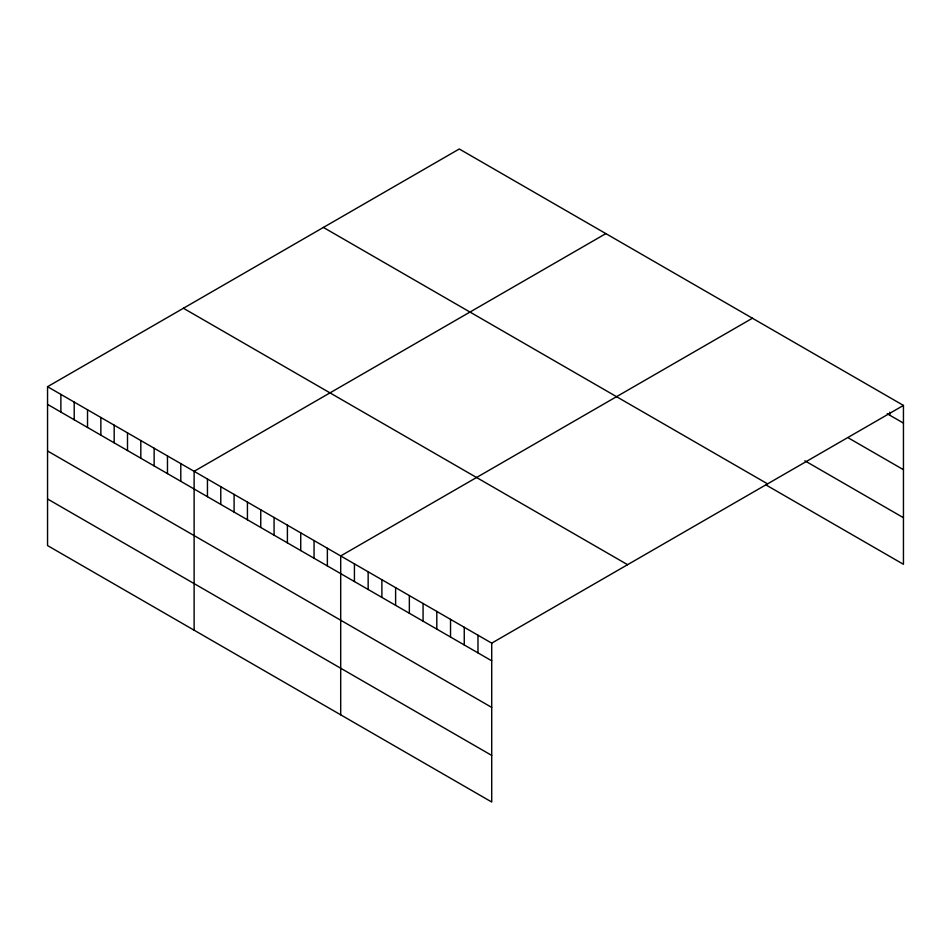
<?xml version="1.0" encoding="UTF-8"?>
<svg xmlns="http://www.w3.org/2000/svg" width="951" height="951" viewBox="0 0 951 951"><rect width="100%" height="100%" fill="white"/><g stroke="black" fill="none" stroke-linecap="round" stroke-linejoin="round"><path stroke-width="1.43" d="M47.55 386.7L491.715 643.138L491.715 802.014L47.55 545.577L47.55 386.7L459.285 148.986L903.45 405.423L903.45 564.3L766.161 485.046M605.858 233.613L194.123 471.316L194.123 630.204M752.431 318.228L340.696 555.943L340.696 714.831M491.715 643.138L903.45 405.423M887.224 413.733L903.45 423.1M848.53 437.995L903.45 469.699M804.855 460.783L903.45 517.713M323.411 227.432L767.576 483.869M183.424 308.255L627.589 564.692M47.55 404.377L491.715 660.814M47.55 450.976L491.715 707.413M47.55 498.978L491.715 755.415M889.72 412.235L889.72 415.183M477.984 635.209L477.984 652.885M464.254 627.28L464.254 644.968M450.536 619.351L450.536 637.039M436.806 611.434L436.806 629.11M423.076 603.505L423.076 621.181M409.346 595.576L409.346 613.252M395.616 587.647L395.616 605.335M381.886 579.73L381.886 597.406M368.156 571.801L368.156 589.477M354.426 563.872L354.426 581.548M327.37 548.251L327.37 565.928M314.056 540.56L314.056 558.237M300.73 532.869L300.73 550.546M287.404 525.178L287.404 542.855M274.078 517.475L274.078 535.163M260.752 509.784L260.752 527.472M247.426 502.092L247.426 519.781M234.101 494.401L234.101 512.078M220.775 486.71L220.775 504.387M207.449 479.019L207.449 496.695M180.797 463.624L180.797 481.313M167.471 455.933L167.471 473.622M154.145 448.242L154.145 465.919M140.819 440.551L140.819 458.227M127.505 432.86L127.505 450.536M114.179 425.168L114.179 442.845M100.854 417.465L100.854 435.154M87.528 409.774L87.528 427.463M74.202 402.083L74.202 419.76M60.876 394.392L60.876 412.068"/></g></svg>
